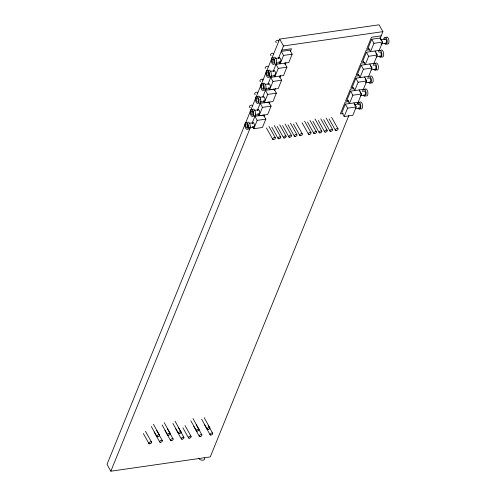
<?xml version="1.0" encoding="UTF-8"?>
<svg xmlns="http://www.w3.org/2000/svg" width="496" height="496" viewBox="0 0 496 496"><rect width="100%" height="100%" fill="white"/><g stroke="black" fill="none" stroke-linecap="round" stroke-linejoin="round"><path stroke-width="0.74" d="M380.066 38.614L382.893 31.651L379.062 24.8L279.651 39.097L107.018 464.349L110.85 471.2L210.261 456.903L348.831 115.556M110.85 471.2L250.585 126.982M252.042 123.399L255.824 114.074M257.281 110.49L261.063 101.165M262.812 96.863L266.309 88.257M267.89 84.357L271.548 75.349M273.135 71.436L276.787 62.44M278.399 58.466L283.483 45.948L279.651 39.097M253.785 128.724L257.182 120.354L254.919 116.306L263.556 115.066L265.819 119.114L262.421 127.484L253.785 128.724L252.65 126.703M259.048 115.754L262.446 107.378L260.189 103.335L268.826 102.089L271.083 106.138L267.685 114.508L259.048 115.754L257.92 113.727M264.318 102.777L267.716 94.407L265.453 90.359L274.09 89.119L276.353 93.161L272.955 101.537L264.318 102.777L263.184 100.75M279.36 76.142L281.623 80.191L278.225 88.561L269.582 89.801L272.986 81.431L270.723 77.382L283.507 75.541L286.905 67.171L284.642 63.122M279.006 61.783L280.135 63.81L283.532 55.44L281.275 51.392L289.912 50.146L292.169 54.194L288.771 62.564L276.005 64.368L278.268 68.411L274.871 76.787L274.114 75.435M264.021 116.43L264.585 115.041M269.006 104.148L269.849 102.071M274.555 90.483L275.398 88.4M279.818 77.506L280.668 75.423M285.107 64.486L285.95 62.409M290.371 51.516L291.499 48.738L281.784 50.133M359.24 89.912L361.503 93.961L358.106 102.331L345.334 104.129L341.936 112.499L344.199 116.548L352.836 115.308L356.233 106.931L353.97 102.889M350.604 91.152L347.206 99.522L349.469 103.571L352.867 95.201L350.604 91.152L363.37 89.354L366.767 80.984L364.51 76.936M355.868 78.176L352.47 86.552L354.733 90.594L358.131 82.224L355.868 78.176L368.64 76.378L372.037 68.008L369.774 63.959M361.138 65.205L357.74 73.575L360.003 77.624L363.401 69.248L361.138 65.205L373.903 63.401L377.307 55.031L375.044 50.989M366.408 52.229L363.004 60.599L365.267 64.647L368.664 56.277L366.408 52.229L379.173 50.431L382.571 42.061L380.308 38.012L371.671 39.252L368.274 47.622L370.537 51.671L373.934 43.301L371.671 39.252M344.199 116.548L347.597 108.178L345.334 104.129M283.483 45.948L382.893 31.651M381.188 35.836L371.473 37.237L366.687 49.036L368.925 48.713M380.506 39.692L385.256 39.004M283.532 55.44L292.169 54.194M373.934 43.301L382.571 42.061M275.466 58.416L279.533 57.834M380.909 43.989L385.659 43.301M276.514 63.11L280.252 62.57M369.942 49.674L366.209 50.214L361.417 62.012L363.661 61.69M278.268 68.411L286.905 67.171M368.664 56.277L377.307 55.031M270.196 71.393L274.269 70.81M376.321 56.866L380.395 56.277M364.678 62.651L360.939 63.184L356.153 74.983L358.391 74.66M271.231 76.13L274.22 75.696M272.986 81.431L281.623 80.191M363.401 69.248L372.037 68.008M264.914 84.413L268.987 83.824M371.051 69.837L375.125 69.254M359.408 75.621L355.675 76.161L350.883 87.959L353.127 87.637M265.961 89.1L269.7 88.567M267.716 94.407L276.353 93.161M358.131 82.224L366.767 80.984M259.644 97.383L263.717 96.801M365.788 82.813L369.861 82.231M354.144 88.598L350.405 89.137L345.613 100.936L348.607 100.508M260.698 102.077L264.436 101.537M262.446 107.378L271.083 106.138M352.867 95.201L361.503 93.961M254.38 110.36L258.447 109.777M360.518 95.79L364.591 95.207M255.428 115.053L258.416 114.626M348.874 101.575L345.135 102.114L340.349 113.913L343.337 113.479M354.169 104.563L358.918 103.881M257.182 120.354L265.819 119.114M347.597 108.178L356.233 106.931M249.11 123.337L253.183 122.748M355.254 108.767L359.321 108.178M249.513 127.633L253.586 127.05M331.582 117.335L337.956 128.737M329.09 118.935L335.463 130.336M326.182 118.11L332.556 129.518M323.69 119.71L330.069 131.118M320.782 118.885L327.162 130.293M318.296 120.485L324.669 131.893M315.01 118.99L321.761 131.068M312.895 121.26L319.269 132.668M309.988 120.435L316.361 131.843M307.495 122.035L313.869 133.443M304.587 121.216L310.967 132.624M302.101 122.816L308.475 134.224M295.895 122.462L302.275 133.87M293.409 124.062L299.782 135.47M290.501 123.237L296.875 134.645M268.454 87.78L269.582 89.801M288.009 124.837L294.382 136.245M285.101 124.019L291.474 135.427M282.608 125.618L288.988 137.026M279.701 124.794L286.08 136.202M277.214 126.393L283.588 137.801M274.307 125.569L280.68 136.977M271.814 127.168L278.188 138.576M268.906 126.344L275.28 137.752M266.414 127.943L272.794 139.351M204.16 417.657L209.783 427.726M208.134 425.171L212.635 433.225M201.667 419.256L207.291 429.325M204.519 424.762L210.143 434.825M192.987 418.543L198.989 429.276M196.211 424.712L201.835 434.781M190.873 420.813L196.497 430.875M193.719 426.312L199.342 436.381M185.039 425.593L191.041 436.331M182.925 427.868L188.548 437.931M175.007 421.129L181.009 431.861M178.238 427.298L183.861 437.367M172.893 423.398L178.517 433.461M175.745 428.897L181.369 438.966M164.213 422.679L170.215 433.417M167.437 428.854L173.061 438.917M162.099 424.948L167.722 435.017M164.945 430.454L170.574 440.516M153.419 424.229L159.414 434.967M156.643 430.404L162.266 440.467M151.299 426.504L156.928 436.567M154.151 432.004L159.774 442.066M145.471 431.284L151.472 442.023M143.356 433.554L148.98 443.622M354.448 104.656A2.17 1.029 81.8 0 1 354.721 104.892M354.969 105.251A2.17 1.029 81.8 0 1 355.173 105.704M355.434 107.347A2.17 1.029 81.8 0 1 355.378 107.855M358.242 104.458A2.17 1.029 81.8 0 1 359.637 104.433A2.17 1.029 81.8 0 1 360.09 107.328A2.17 1.029 81.8 0 1 358.775 107.855M357.442 103.813A3.59 1.699 81.8 0 1 359.823 102.858A3.59 1.699 81.8 0 1 360.648 108.091A3.59 1.699 81.8 0 1 358.124 108.128M359.736 102.3A3.59 1.699 81.8 0 1 362.557 105.109A3.59 1.699 81.8 0 1 360.766 108.853M359.712 91.686A2.17 1.029 81.8 0 1 359.984 91.915M360.443 92.733A2.17 1.029 81.8 0 1 360.592 93.254M363.512 91.481A2.17 1.029 81.8 0 1 364.907 91.456A2.17 1.029 81.8 0 1 365.36 94.352A2.17 1.029 81.8 0 1 364.045 94.879M362.619 91.686A3.59 1.699 81.8 0 1 364.802 89.553A3.59 1.699 81.8 0 1 365.98 94.872A3.59 1.699 81.8 0 1 363.388 95.158M365.006 89.323A3.59 1.699 81.8 0 1 367.741 91.673A3.59 1.699 81.8 0 1 366.488 96.032M276.365 42.526A1.674 0.93 -29.2 0 1 276.551 40.703A1.674 0.93 -29.2 0 1 278.746 40.914M278.857 58.41A2.17 1.029 81.8 0 1 280.252 58.385A2.17 1.029 81.8 0 1 280.705 61.275A2.17 1.029 81.8 0 1 279.391 61.802M274.641 62.49A2.17 1.029 81.8 0 1 273.984 59.526M274.059 57.214A3.59 1.699 81.8 0 1 276.501 60.351A3.59 1.699 81.8 0 1 275.162 64.251M271.101 55.502A1.674 0.93 -29.2 0 1 271.287 53.68A1.674 0.93 -29.2 0 1 273.482 53.89M273.773 71.058A2.17 1.029 81.8 0 1 275.516 73.036A2.17 1.029 81.8 0 1 274.121 74.778M269.123 75.107A2.17 1.029 81.8 0 1 268.838 72.069M268.41 70.513A3.59 1.699 81.8 0 1 271.231 73.321A3.59 1.699 81.8 0 1 269.44 77.066M265.515 68.448A1.674 0.93 -29.2 0 1 266.005 66.7A1.674 0.93 -29.2 0 1 268.169 66.65M268.491 84.072A2.17 1.029 81.8 0 1 270.196 85.771A2.17 1.029 81.8 0 1 269.111 88.028M264.089 88.48A2.17 1.029 81.8 0 1 263.556 85.083M263.128 83.533A3.59 1.699 81.8 0 1 265.949 86.341A3.59 1.699 81.8 0 1 264.157 90.086M260.549 81.493A1.674 0.93 -29.2 0 1 260.065 80.327A1.674 0.93 -29.2 0 1 262.024 79.199A1.674 0.93 -29.2 0 1 262.849 80.172M263.221 97.049A2.17 1.029 81.8 0 1 264.926 98.747A2.17 1.029 81.8 0 1 263.841 101.004M258.571 101.097A2.17 1.029 81.8 0 1 258.162 98.493M260.121 99.15A2.17 1.029 81.8 0 1 260.208 99.708M257.858 96.509A3.59 1.699 81.8 0 1 260.679 99.318A3.59 1.699 81.8 0 1 258.887 103.063M255.279 94.469A1.674 0.93 -29.2 0 1 255.465 92.647A1.674 0.93 -29.2 0 1 257.66 92.857M257.771 110.348A2.17 1.029 81.8 0 1 259.166 110.329A2.17 1.029 81.8 0 1 259.619 113.218A2.17 1.029 81.8 0 1 258.304 113.745M253.307 114.074A2.17 1.029 81.8 0 1 252.898 111.464M252.594 109.48A3.59 1.699 81.8 0 1 255.471 112.759A3.59 1.699 81.8 0 1 253.171 115.649M250.368 107.434A1.674 0.93 -29.2 0 1 249.389 106.578A1.674 0.93 -29.2 0 1 251.106 105.214A1.674 0.93 -29.2 0 1 252.396 105.834M252.507 123.324A2.17 1.029 81.8 0 1 253.902 123.306A2.17 1.029 81.8 0 1 254.355 126.195A2.17 1.029 81.8 0 1 253.034 126.722M248.285 127.404A2.17 1.029 81.8 0 1 247.752 124.006M247.709 122.134A3.59 1.699 81.8 0 1 250.207 125.73A3.59 1.699 81.8 0 1 248.353 129.01M380.785 39.785A2.17 1.029 81.8 0 1 381.511 40.833M384.58 39.581A2.17 1.029 81.8 0 1 385.975 39.556A2.17 1.029 81.8 0 1 386.427 42.451A2.17 1.029 81.8 0 1 385.113 42.978M383.78 38.936A3.59 1.699 81.8 0 1 386.161 37.981A3.59 1.699 81.8 0 1 386.985 43.214A3.59 1.699 81.8 0 1 384.456 43.257M386.074 37.423A3.59 1.699 81.8 0 1 388.895 40.232A3.59 1.699 81.8 0 1 387.103 43.977M375.788 52.991A2.17 1.029 81.8 0 1 376.036 53.351M376.241 53.804A2.17 1.029 81.8 0 1 376.396 54.331M376.321 56.389A2.17 1.029 81.8 0 1 376.135 56.711M379.496 52.229A2.17 1.029 81.8 0 1 381.232 54.207A2.17 1.029 81.8 0 1 379.843 55.955M378.516 51.913A3.59 1.699 81.8 0 1 380.897 50.958A3.59 1.699 81.8 0 1 381.715 56.191A3.59 1.699 81.8 0 1 379.192 56.228M380.804 50.4A3.59 1.699 81.8 0 1 383.625 53.208A3.59 1.699 81.8 0 1 381.833 56.953M370.252 65.732A2.17 1.029 81.8 0 1 370.977 66.78M374.226 65.205A2.17 1.029 81.8 0 1 375.931 66.904A2.17 1.029 81.8 0 1 374.852 69.161M373.153 65.732A3.59 1.699 81.8 0 1 375.336 63.606A3.59 1.699 81.8 0 1 376.514 68.925A3.59 1.699 81.8 0 1 373.922 69.204M375.54 63.376A3.59 1.699 81.8 0 1 378.417 66.65A3.59 1.699 81.8 0 1 376.117 69.539M365.254 78.938A2.17 1.029 81.8 0 1 365.707 79.757M365.862 80.284A2.17 1.029 81.8 0 1 365.949 80.842M365.912 81.902A2.17 1.029 81.8 0 1 365.788 82.336M368.962 78.182A2.17 1.029 81.8 0 1 370.667 79.875A2.17 1.029 81.8 0 1 369.582 82.138M367.889 78.709A3.59 1.699 81.8 0 1 370.072 76.576A3.59 1.699 81.8 0 1 371.25 81.902A3.59 1.699 81.8 0 1 368.658 82.181M370.655 76.024A3.59 1.699 81.8 0 1 373.153 79.627A3.59 1.699 81.8 0 1 371.299 82.9M204.718 458A3.342 2.288 22.1 0 1 202.517 460.238A3.342 2.288 22.1 0 1 198.636 458.199M210.893 435.042A1.488 0.825 -29.2 0 0 212.728 433.417A1.488 0.825 -29.2 0 0 210.54 433.622A1.488 0.825 -29.2 0 0 210.893 435.042M157.672 436.784A1.488 0.825 -29.2 0 0 159.514 435.159A1.488 0.825 -29.2 0 0 157.325 435.358A1.488 0.825 -29.2 0 0 157.672 436.784M189.298 438.148A1.488 0.825 -29.2 0 0 191.14 436.523A1.488 0.825 -29.2 0 0 188.945 436.722A1.488 0.825 -29.2 0 0 189.298 438.148M200.093 436.592A1.488 0.825 -29.2 0 0 201.934 434.973A1.488 0.825 -29.2 0 0 199.745 435.172A1.488 0.825 -29.2 0 0 200.093 436.592M197.247 431.092A1.488 0.825 -29.2 0 0 199.082 429.468A1.488 0.825 -29.2 0 0 196.893 429.672A1.488 0.825 -29.2 0 0 197.247 431.092M168.473 435.228A1.488 0.825 -29.2 0 0 170.314 433.609A1.488 0.825 -29.2 0 0 168.119 433.808A1.488 0.825 -29.2 0 0 168.473 435.228M208.041 429.542A1.488 0.825 -29.2 0 0 209.882 427.918A1.488 0.825 -29.2 0 0 207.694 428.116A1.488 0.825 -29.2 0 0 208.041 429.542M149.73 443.839A1.488 0.825 -29.2 0 0 151.565 442.215A1.488 0.825 -29.2 0 0 149.377 442.413A1.488 0.825 -29.2 0 0 149.73 443.839M160.524 442.283A1.488 0.825 -29.2 0 0 162.366 440.659A1.488 0.825 -29.2 0 0 160.177 440.863A1.488 0.825 -29.2 0 0 160.524 442.283M171.318 440.733A1.488 0.825 -29.2 0 0 173.16 439.109A1.488 0.825 -29.2 0 0 170.971 439.307A1.488 0.825 -29.2 0 0 171.318 440.733M182.119 439.177A1.488 0.825 -29.2 0 0 183.96 437.559A1.488 0.825 -29.2 0 0 181.765 437.757A1.488 0.825 -29.2 0 0 182.119 439.177M179.267 433.678A1.488 0.825 -29.2 0 0 181.108 432.053A1.488 0.825 -29.2 0 0 178.92 432.252A1.488 0.825 -29.2 0 0 179.267 433.678M300.533 135.687A1.488 0.825 -29.2 0 0 302.374 134.063A1.488 0.825 -29.2 0 0 300.179 134.261A1.488 0.825 -29.2 0 0 300.533 135.687M295.132 136.462A1.488 0.825 -29.2 0 0 296.974 134.838A1.488 0.825 -29.2 0 0 294.785 135.042A1.488 0.825 -29.2 0 0 295.132 136.462M289.732 137.237A1.488 0.825 -29.2 0 0 291.574 135.613A1.488 0.825 -29.2 0 0 289.385 135.817A1.488 0.825 -29.2 0 0 289.732 137.237M284.338 138.018A1.488 0.825 -29.2 0 0 286.173 136.394A1.488 0.825 -29.2 0 0 283.985 136.592A1.488 0.825 -29.2 0 0 284.338 138.018M278.938 138.793A1.488 0.825 -29.2 0 0 280.779 137.169A1.488 0.825 -29.2 0 0 278.591 137.367A1.488 0.825 -29.2 0 0 278.938 138.793M309.219 134.435A1.488 0.825 -29.2 0 0 311.06 132.81A1.488 0.825 -29.2 0 0 308.872 133.015A1.488 0.825 -29.2 0 0 309.219 134.435M314.619 133.66A1.488 0.825 -29.2 0 0 316.46 132.035A1.488 0.825 -29.2 0 0 314.272 132.24A1.488 0.825 -29.2 0 0 314.619 133.66M320.019 132.885A1.488 0.825 -29.2 0 0 321.861 131.26A1.488 0.825 -29.2 0 0 319.672 131.459A1.488 0.825 -29.2 0 0 320.019 132.885M325.419 132.11A1.488 0.825 -29.2 0 0 327.255 130.485A1.488 0.825 -29.2 0 0 325.066 130.684A1.488 0.825 -29.2 0 0 325.419 132.11M330.813 131.328A1.488 0.825 -29.2 0 0 332.655 129.71A1.488 0.825 -29.2 0 0 330.466 129.909A1.488 0.825 -29.2 0 0 330.813 131.328M271.386 59.049A3.59 1.699 81.8 0 0 273.383 64.505A3.59 1.699 81.8 0 0 274.381 59.272A3.59 1.699 81.8 0 0 271.386 59.049M272.205 59.78A2.17 1.029 81.8 0 0 273.408 63.073A2.17 1.029 81.8 0 0 274.009 59.911A2.17 1.029 81.8 0 0 272.205 59.78M266.116 72.025A3.59 1.699 81.8 0 0 268.113 77.481A3.59 1.699 81.8 0 0 269.111 72.249A3.59 1.699 81.8 0 0 266.116 72.025M266.935 72.757A2.17 1.029 81.8 0 0 268.138 76.043A2.17 1.029 81.8 0 0 268.739 72.887A2.17 1.029 81.8 0 0 266.935 72.757M260.834 85.045A3.59 1.699 81.8 0 0 262.83 90.495A3.59 1.699 81.8 0 0 263.829 85.262A3.59 1.699 81.8 0 0 260.834 85.045M261.652 85.771A2.17 1.029 81.8 0 0 262.855 89.063A2.17 1.029 81.8 0 0 263.457 85.907A2.17 1.029 81.8 0 0 261.652 85.771M255.57 98.022A3.59 1.699 81.8 0 0 257.567 103.472A3.59 1.699 81.8 0 0 258.559 98.239A3.59 1.699 81.8 0 0 255.57 98.022M256.382 98.747A2.17 1.029 81.8 0 0 257.591 102.04A2.17 1.029 81.8 0 0 258.187 98.878A2.17 1.029 81.8 0 0 256.382 98.747M250.3 110.992A3.59 1.699 81.8 0 0 252.297 116.448A3.59 1.699 81.8 0 0 253.295 111.216A3.59 1.699 81.8 0 0 250.3 110.992M251.119 111.724A2.17 1.029 81.8 0 0 252.321 115.01A2.17 1.029 81.8 0 0 252.923 111.854A2.17 1.029 81.8 0 0 251.119 111.724M245.03 123.969A3.59 1.699 81.8 0 0 247.027 129.419A3.59 1.699 81.8 0 0 248.025 124.192A3.59 1.699 81.8 0 0 245.03 123.969M245.849 124.694A2.17 1.029 81.8 0 0 247.051 127.987A2.17 1.029 81.8 0 0 247.653 124.831A2.17 1.029 81.8 0 0 245.849 124.694M273.538 139.568A1.488 0.825 -29.2 0 0 275.379 137.944A1.488 0.825 -29.2 0 0 273.191 138.148A1.488 0.825 -29.2 0 0 273.538 139.568M336.214 130.553A1.488 0.825 -29.2 0 0 338.055 128.929A1.488 0.825 -29.2 0 0 335.866 129.134A1.488 0.825 -29.2 0 0 336.214 130.553"/></g></svg>
